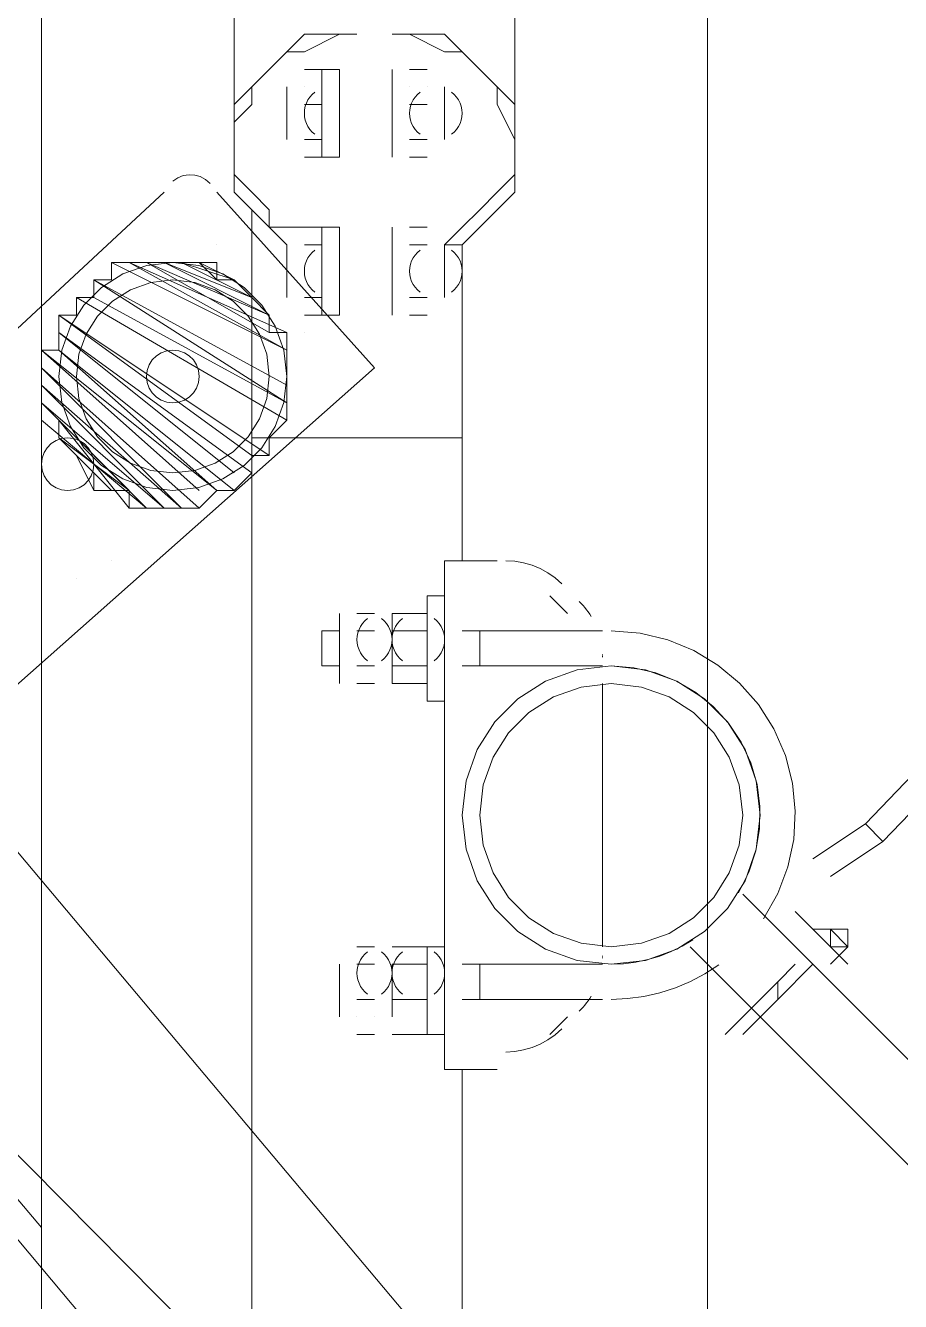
# Paper-space layout 'Scan Locations' of a CAD drawing. Header units: millimetres. Extents: x 5 to 415, y 5 to 292.
# Drawn here: x 58.734 to 61.828, y 70.022 to 74.531 of the extents above; entities that cross this region are included whole.
import ezdxf

# ---------------------------------------------------------------- set-up
doc = ezdxf.new("R2010")
doc.units = ezdxf.units.MM
doc.layers.add('EXISTING', color=7, linetype='Continuous')
doc.layers.add('PROPOSED', color=7, linetype='Continuous')

# ---------------------------------------------------------------- blocks, each defined once
blk = doc.blocks.new('SHEET_03')
at = {"layer": 'EXISTING', "color": 254, "linetype": 'Continuous', "lineweight": 13}
for p, q in [((59.038, 73.694), (59.658, 73.384)), ((59.658, 73.384), (59.1, 73.694)), ((59.1, 73.694), (59.658, 73.384)), ((59.1, 73.694), (59.658, 73.446)), ((59.658, 73.446), (59.1, 73.694)), ((59.596, 73.446), (59.162, 73.694)), ((59.162, 73.694), (59.596, 73.446)), ((59.596, 73.508), (59.162, 73.694)), ((59.162, 73.694), (59.596, 73.508)), ((59.596, 73.508), (59.224, 73.694)), ((59.224, 73.694), (59.596, 73.508)), ((59.534, 73.57), (59.224, 73.694)), ((59.224, 73.694), (59.534, 73.57)), ((59.534, 73.57), (59.286, 73.694)), ((59.286, 73.694), (59.472, 73.632)), ((59.472, 73.632), (59.286, 73.694)), ((59.472, 73.632), (59.348, 73.694)), ((59.348, 73.694), (59.41, 73.632)), ((59.41, 73.632), (59.348, 73.694)), ((59.658, 73.198), (58.976, 73.632)), ((58.976, 73.632), (59.658, 73.26)), ((59.658, 73.26), (58.976, 73.632)), ((59.658, 73.136), (58.914, 73.57)), ((58.914, 73.57), (59.658, 73.136)), ((59.658, 73.198), (58.976, 73.57)), ((58.976, 73.57), (59.658, 73.198)), ((59.534, 73.012), (58.852, 73.508)), ((58.852, 73.508), (59.596, 73.012)), ((59.596, 73.012), (58.852, 73.508)), ((59.472, 72.95), (58.852, 73.446)), ((58.852, 73.446), (59.534, 72.95)), ((59.534, 72.95), (58.852, 73.446)), ((59.348, 72.888), (58.79, 73.384)), ((58.79, 73.384), (59.41, 72.888)), ((59.41, 72.888), (58.79, 73.384)), ((59.41, 72.888), (58.852, 73.384)), ((58.852, 73.384), (59.472, 72.888)), ((59.472, 72.888), (58.852, 73.384)), ((59.286, 72.826), (58.79, 73.322)), ((58.79, 73.322), (59.286, 72.826)), ((58.79, 73.322), (59.348, 72.826)), ((59.348, 72.826), (58.79, 73.322)), ((58.79, 73.26), (59.224, 72.826)), ((59.224, 72.826), (58.79, 73.26)), ((58.79, 73.26), (59.286, 72.826)), ((59.162, 72.826), (58.79, 73.198)), ((58.79, 73.198), (59.224, 72.826)), ((59.224, 72.826), (58.79, 73.198)), ((59.162, 72.826), (58.79, 73.136)), ((59.1, 72.888), (58.852, 73.136)), ((58.852, 73.136), (59.1, 72.826)), ((59.1, 72.826), (58.852, 73.136)), ((58.852, 73.136), (59.162, 72.826)), ((59.038, 72.888), (58.852, 73.074)), ((58.852, 73.074), (59.038, 72.888)), ((58.852, 73.074), (59.1, 72.888)), ((58.976, 72.95), (58.914, 73.012)), ((58.914, 73.012), (58.976, 72.888)), ((58.976, 72.888), (58.914, 73.012)), ((58.914, 73.012), (59.038, 72.888)), ((64.618, 64.58), (57.736, 72.764)), ((57.054, 72.206), (64.618, 64.58)), ((63.936, 64.022), (57.054, 72.206))]:
    blk.add_line(p, q, dxfattribs=at)
at = {"layer": 'PROPOSED', "color": 250, "linetype": 'Continuous', "lineweight": 13}
for p, q in [((58.79, 68.982), (58.79, 113.436)), ((61.146, 68.982), (61.146, 113.436)), ((59.472, 74.128), (59.472, 87.024)), ((60.464, 74.128), (60.464, 85.66)), ((59.658, 74.438), (59.72, 74.5)), ((59.72, 74.5), (59.844, 74.5)), ((59.72, 74.438), (59.844, 74.5)), ((59.844, 74.5), (59.906, 74.5)), ((60.03, 74.5), (60.092, 74.5)), ((60.092, 74.5), (60.216, 74.5)), ((60.092, 74.5), (60.216, 74.438)), ((60.216, 74.5), (60.278, 74.438)), ((59.596, 74.376), (59.658, 74.438)), ((59.658, 74.438), (59.72, 74.438)), ((60.216, 74.438), (60.278, 74.438)), ((60.278, 74.438), (60.34, 74.376)), ((59.534, 74.314), (59.596, 74.376)), ((59.72, 74.376), (59.782, 74.376)), ((59.782, 74.066), (59.782, 74.376)), ((59.782, 74.376), (59.844, 74.376)), ((59.782, 74.376), (59.782, 74.066)), ((59.844, 74.066), (59.844, 74.376)), ((60.03, 74.376), (60.03, 74.376)), ((60.03, 74.376), (60.03, 74.066)), ((60.03, 74.066), (60.03, 74.376)), ((60.092, 74.376), (60.154, 74.376)), ((60.34, 74.376), (60.402, 74.314)), ((59.472, 74.252), (59.534, 74.314)), ((59.534, 74.252), (59.534, 74.314)), ((59.658, 74.128), (59.658, 74.314)), ((59.72, 74.314), (59.72, 74.314)), ((60.03, 74.128), (60.03, 74.314)), ((60.092, 74.314), (60.092, 74.314)), ((60.154, 74.314), (60.154, 74.314)), ((60.216, 74.314), (60.216, 74.128)), ((60.402, 74.314), (60.464, 74.252)), ((60.402, 74.314), (60.402, 74.252)), ((59.7273, 74.2571), (59.7233, 74.2455)), ((59.7327, 74.268), (59.7273, 74.2571)), ((59.7396, 74.2781), (59.7327, 74.268)), ((59.7478, 74.2873), (59.7396, 74.2781)), ((59.7572, 74.2954), (59.7478, 74.2873)), ((60.0993, 74.2571), (60.0953, 74.2455)), ((60.1047, 74.268), (60.0993, 74.2571)), ((60.1116, 74.2781), (60.1047, 74.268)), ((60.1198, 74.2873), (60.1116, 74.2781)), ((60.1292, 74.2954), (60.1198, 74.2873)), ((60.2502, 74.2873), (60.2408, 74.2954)), ((60.2584, 74.2781), (60.2502, 74.2873)), ((60.2653, 74.268), (60.2584, 74.2781)), ((60.2707, 74.2571), (60.2653, 74.268)), ((60.2747, 74.2455), (60.2707, 74.2571)), ((59.472, 74.19), (59.472, 74.252)), ((59.472, 74.19), (59.534, 74.252)), ((59.72, 74.252), (59.782, 74.252)), ((59.7208, 74.2334), (59.72, 74.221)), ((59.72, 74.221), (59.7208, 74.2086)), ((59.7233, 74.2455), (59.7208, 74.2334)), ((60.092, 74.252), (60.154, 74.252)), ((60.0928, 74.2334), (60.092, 74.221)), ((60.092, 74.221), (60.0928, 74.2086)), ((60.0953, 74.2455), (60.0928, 74.2334)), ((60.216, 74.252), (60.216, 74.252)), ((60.216, 74.128), (60.216, 74.252)), ((60.216, 74.252), (60.216, 74.128)), ((60.2772, 74.2334), (60.2747, 74.2455)), ((60.278, 74.221), (60.2772, 74.2334)), ((60.2772, 74.2086), (60.278, 74.221)), ((60.402, 74.252), (60.464, 74.128)), ((60.464, 74.252), (60.464, 74.19)), ((59.472, 74.128), (59.472, 74.19)), ((59.7208, 74.2086), (59.7233, 74.1965)), ((59.7233, 74.1965), (59.7273, 74.185)), ((59.7273, 74.185), (59.7327, 74.174)), ((59.7327, 74.174), (59.7396, 74.1639)), ((60.0928, 74.2086), (60.0953, 74.1965)), ((60.0953, 74.1965), (60.0993, 74.185)), ((60.0993, 74.185), (60.1047, 74.174)), ((60.1047, 74.174), (60.1116, 74.1639)), ((60.2584, 74.1639), (60.2653, 74.174)), ((60.2653, 74.174), (60.2707, 74.185)), ((60.2707, 74.185), (60.2747, 74.1965)), ((60.2747, 74.1965), (60.2772, 74.2086)), ((60.464, 74.19), (60.464, 74.128)), ((59.472, 74.004), (59.472, 74.128)), ((59.72, 74.128), (59.782, 74.128)), ((59.72, 74.128), (59.72, 74.128)), ((59.7396, 74.1639), (59.7478, 74.1547)), ((59.7478, 74.1547), (59.7572, 74.1466)), ((60.092, 74.128), (60.154, 74.128)), ((60.092, 74.128), (60.092, 74.128)), ((60.1116, 74.1639), (60.1198, 74.1547)), ((60.1198, 74.1547), (60.1292, 74.1466)), ((60.154, 74.128), (60.154, 74.128)), ((60.216, 74.128), (60.216, 74.128)), ((60.2408, 74.1466), (60.2502, 74.1547)), ((60.2502, 74.1547), (60.2584, 74.1639)), ((60.464, 74.128), (60.464, 74.066)), ((59.72, 74.066), (59.782, 74.066)), ((59.782, 74.066), (59.844, 74.066)), ((60.03, 74.066), (60.03, 74.066)), ((60.092, 74.066), (60.154, 74.066)), ((60.464, 74.066), (60.464, 73.942)), ((60.464, 74.066), (60.464, 74.004)), ((59.2727, 73.9928), (59.2552, 73.9805)), ((59.292, 74.0006), (59.2727, 73.9928)), ((59.3122, 74.0039), (59.292, 74.0006)), ((59.3325, 74.0027), (59.3122, 74.0039)), ((59.3522, 73.9971), (59.3325, 74.0027)), ((59.3705, 73.9871), (59.3522, 73.9971)), ((59.3865, 73.9728), (59.3705, 73.9871)), ((59.472, 73.942), (59.472, 74.004)), ((59.534, 73.942), (59.472, 74.004)), ((60.464, 74.004), (60.402, 73.942)), ((58.356, 73.136), (59.224, 73.942)), ((59.968, 73.322), (59.41, 73.942)), ((59.534, 73.88), (59.472, 73.942)), ((59.596, 73.88), (59.534, 73.942)), ((60.402, 73.942), (60.34, 73.88)), ((60.464, 73.942), (60.402, 73.88)), ((59.596, 73.818), (59.534, 73.88)), ((59.534, 73.074), (59.534, 73.88)), ((59.596, 73.818), (59.596, 73.88)), ((60.34, 73.88), (60.278, 73.818)), ((60.402, 73.88), (60.34, 73.818)), ((59.658, 73.756), (59.596, 73.818)), ((59.72, 73.818), (59.596, 73.818)), ((59.72, 73.818), (59.782, 73.818)), ((59.782, 73.508), (59.782, 73.818)), ((59.782, 73.818), (59.844, 73.818)), ((59.782, 73.818), (59.782, 73.508)), ((59.844, 73.508), (59.844, 73.818)), ((60.03, 73.818), (60.03, 73.818)), ((60.03, 73.818), (60.03, 73.508)), ((60.03, 73.508), (60.03, 73.818)), ((60.092, 73.818), (60.154, 73.818)), ((60.278, 73.818), (60.216, 73.756)), ((60.34, 73.818), (60.278, 73.756)), ((59.41, 73.756), (59.41, 73.756)), ((59.658, 73.57), (59.658, 73.756)), ((59.72, 73.756), (59.782, 73.756)), ((59.72, 73.756), (59.72, 73.756)), ((59.7396, 73.7201), (59.7327, 73.71)), ((59.7478, 73.7293), (59.7396, 73.7201)), ((59.7572, 73.7374), (59.7478, 73.7293)), ((60.03, 73.57), (60.03, 73.756)), ((60.092, 73.756), (60.154, 73.756)), ((60.092, 73.756), (60.092, 73.756)), ((60.1116, 73.7201), (60.1047, 73.71)), ((60.1198, 73.7293), (60.1116, 73.7201)), ((60.1292, 73.7374), (60.1198, 73.7293)), ((60.154, 73.756), (60.154, 73.756)), ((60.278, 73.756), (60.216, 73.756)), ((60.216, 73.756), (60.216, 73.756)), ((60.216, 73.756), (60.216, 73.57)), ((60.216, 73.57), (60.216, 73.756)), ((60.216, 73.756), (60.216, 73.694)), ((60.2502, 73.7293), (60.2408, 73.7374)), ((60.2584, 73.7201), (60.2502, 73.7293)), ((60.2653, 73.71), (60.2584, 73.7201)), ((60.278, 73.756), (60.278, 73.074)), ((59.038, 73.632), (59.038, 73.694)), ((59.038, 73.694), (59.1, 73.694)), ((59.1626, 73.6834), (59.0778, 73.6531)), ((59.1, 73.694), (59.162, 73.694)), ((59.162, 73.694), (59.224, 73.694)), ((59.255, 73.694), (59.1626, 73.6834)), ((59.224, 73.694), (59.286, 73.694)), ((59.3474, 73.6834), (59.255, 73.694)), ((59.286, 73.694), (59.348, 73.694)), ((59.4322, 73.6531), (59.3474, 73.6834)), ((59.348, 73.694), (59.41, 73.694)), ((59.41, 73.694), (59.41, 73.632)), ((59.7208, 73.6754), (59.72, 73.663)), ((59.7233, 73.6875), (59.7208, 73.6754)), ((59.7273, 73.699), (59.7233, 73.6875)), ((59.7327, 73.71), (59.7273, 73.699)), ((60.0928, 73.6754), (60.092, 73.663)), ((60.0953, 73.6875), (60.0928, 73.6754)), ((60.0993, 73.699), (60.0953, 73.6875)), ((60.1047, 73.71), (60.0993, 73.699)), ((60.216, 73.694), (60.216, 73.694)), ((60.216, 73.694), (60.216, 73.632)), ((60.2707, 73.699), (60.2653, 73.71)), ((60.2747, 73.6875), (60.2707, 73.699)), ((60.2772, 73.6754), (60.2747, 73.6875)), ((60.278, 73.663), (60.2772, 73.6754)), ((58.976, 73.57), (58.976, 73.632)), ((58.976, 73.632), (59.038, 73.632)), ((59.0778, 73.6531), (59.003, 73.6055)), ((59.255, 73.632), (59.1768, 73.623)), ((59.3332, 73.623), (59.255, 73.632)), ((59.41, 73.632), (59.472, 73.632)), ((59.5071, 73.6055), (59.4322, 73.6531)), ((59.472, 73.632), (59.534, 73.57)), ((59.72, 73.663), (59.7208, 73.6506)), ((59.7208, 73.6506), (59.7233, 73.6385)), ((59.7233, 73.6385), (59.7273, 73.627)), ((59.7273, 73.627), (59.7327, 73.616)), ((60.092, 73.663), (60.0928, 73.6506)), ((60.0928, 73.6506), (60.0953, 73.6385)), ((60.0953, 73.6385), (60.0993, 73.627)), ((60.0993, 73.627), (60.1047, 73.616)), ((60.216, 73.632), (60.216, 73.632)), ((60.216, 73.632), (60.216, 73.57)), ((60.2653, 73.616), (60.2707, 73.627)), ((60.2707, 73.627), (60.2747, 73.6385)), ((60.2747, 73.6385), (60.2772, 73.6506)), ((60.2772, 73.6506), (60.278, 73.663)), ((59.003, 73.6055), (58.9405, 73.5431)), ((59.105, 73.5973), (59.0417, 73.5571)), ((59.1768, 73.623), (59.105, 73.5973)), ((59.405, 73.5973), (59.3332, 73.623)), ((59.4683, 73.5571), (59.405, 73.5973)), ((59.5695, 73.5431), (59.5071, 73.6055)), ((59.7327, 73.616), (59.7396, 73.6059)), ((59.7396, 73.6059), (59.7478, 73.5967)), ((59.7478, 73.5967), (59.7572, 73.5886)), ((60.1047, 73.616), (60.1116, 73.6059)), ((60.1116, 73.6059), (60.1198, 73.5967)), ((60.1198, 73.5967), (60.1292, 73.5886)), ((60.2408, 73.5886), (60.2502, 73.5967)), ((60.2502, 73.5967), (60.2584, 73.6059)), ((60.2584, 73.6059), (60.2653, 73.616)), ((58.9405, 73.5431), (58.893, 73.4683)), ((58.914, 73.508), (58.914, 73.57)), ((58.914, 73.57), (58.976, 73.57)), ((59.0417, 73.5571), (58.9889, 73.5043)), ((59.5211, 73.5043), (59.4683, 73.5571)), ((59.534, 73.57), (59.596, 73.508)), ((59.617, 73.4683), (59.5695, 73.5431)), ((59.72, 73.57), (59.782, 73.57)), ((59.72, 73.57), (59.72, 73.57)), ((60.092, 73.57), (60.154, 73.57)), ((60.092, 73.57), (60.092, 73.57)), ((60.154, 73.57), (60.154, 73.57)), ((60.216, 73.57), (60.216, 73.57)), ((58.852, 73.446), (58.852, 73.508)), ((58.852, 73.508), (58.914, 73.508)), ((58.9889, 73.5043), (58.9487, 73.441)), ((59.5613, 73.441), (59.5211, 73.5043)), ((59.596, 73.508), (59.596, 73.446)), ((59.72, 73.508), (59.782, 73.508)), ((59.782, 73.508), (59.844, 73.508)), ((60.03, 73.508), (60.03, 73.508)), ((60.092, 73.508), (60.154, 73.508)), ((58.852, 73.384), (58.852, 73.446)), ((58.893, 73.4683), (58.8627, 73.3834)), ((59.596, 73.446), (59.658, 73.446)), ((59.6474, 73.3834), (59.617, 73.4683)), ((59.658, 73.446), (59.658, 73.384)), ((59.72, 73.446), (59.72, 73.446)), ((58.9487, 73.441), (58.923, 73.3692)), ((59.587, 73.3692), (59.5613, 73.441)), ((58.79, 73.322), (58.79, 73.384)), ((58.79, 73.384), (58.852, 73.384)), ((58.8627, 73.3834), (58.852, 73.291)), ((58.923, 73.3692), (58.914, 73.291)), ((59.1968, 73.3636), (59.1824, 73.3492)), ((59.2141, 73.3746), (59.1968, 73.3636)), ((59.2337, 73.3816), (59.2141, 73.3746)), ((59.255, 73.384), (59.2337, 73.3816)), ((59.2763, 73.3816), (59.255, 73.384)), ((59.2959, 73.3746), (59.2763, 73.3816)), ((59.3132, 73.3636), (59.2959, 73.3746)), ((59.3276, 73.3492), (59.3132, 73.3636)), ((59.596, 73.291), (59.587, 73.3692)), ((59.658, 73.291), (59.6474, 73.3834)), ((59.658, 73.384), (59.658, 73.322)), ((57.798, 71.4), (59.968, 73.322)), ((58.79, 73.26), (58.79, 73.322)), ((59.1645, 73.3123), (59.162, 73.291)), ((59.1715, 73.3319), (59.1645, 73.3123)), ((59.1824, 73.3492), (59.1715, 73.3319)), ((59.3385, 73.3319), (59.3276, 73.3492)), ((59.3455, 73.3123), (59.3385, 73.3319)), ((59.348, 73.291), (59.3455, 73.3123)), ((59.658, 73.322), (59.658, 73.26)), ((58.852, 73.291), (58.8627, 73.1986)), ((58.914, 73.291), (58.923, 73.2128)), ((59.162, 73.291), (59.1645, 73.2697)), ((59.1645, 73.2697), (59.1715, 73.2501)), ((59.3385, 73.2501), (59.3455, 73.2697)), ((59.3455, 73.2697), (59.348, 73.291)), ((59.587, 73.2128), (59.596, 73.291)), ((59.6474, 73.1986), (59.658, 73.291)), ((58.79, 73.26), (58.79, 73.26)), ((58.79, 73.198), (58.79, 73.26)), ((59.1715, 73.2501), (59.1824, 73.2328)), ((59.1824, 73.2328), (59.1968, 73.2184)), ((59.1968, 73.2184), (59.2141, 73.2075)), ((59.2959, 73.2075), (59.3132, 73.2184)), ((59.3132, 73.2184), (59.3276, 73.2328)), ((59.3276, 73.2328), (59.3385, 73.2501)), ((59.658, 73.26), (59.658, 73.198)), ((58.852, 73.136), (58.79, 73.198)), ((58.8627, 73.1986), (58.893, 73.1138)), ((58.923, 73.2128), (58.9487, 73.141)), ((59.2141, 73.2075), (59.2337, 73.2005)), ((59.2337, 73.2005), (59.255, 73.198)), ((59.255, 73.198), (59.2763, 73.2005)), ((59.2763, 73.2005), (59.2959, 73.2075)), ((59.5613, 73.141), (59.587, 73.2128)), ((59.617, 73.1138), (59.6474, 73.1986)), ((59.658, 73.198), (59.658, 73.136)), ((63.13, 73.198), (61.704, 71.71)), ((58.852, 73.074), (58.852, 73.136)), ((58.9487, 73.141), (58.9889, 73.0777)), ((59.5211, 73.0777), (59.5613, 73.141)), ((59.658, 73.136), (59.596, 73.074)), ((61.766, 71.648), (63.192, 73.136)), ((58.893, 73.1138), (58.9405, 73.0389)), ((59.5695, 73.0389), (59.617, 73.1138)), ((58.8104, 73.0392), (58.7995, 73.0219)), ((58.8248, 73.0536), (58.8104, 73.0392)), ((58.8421, 73.0646), (58.8248, 73.0536)), ((58.8617, 73.0716), (58.8421, 73.0646)), ((58.914, 73.012), (58.852, 73.074)), ((58.883, 73.074), (58.8617, 73.0716)), ((58.9043, 73.0716), (58.883, 73.074)), ((58.9239, 73.0646), (58.9043, 73.0716)), ((58.9412, 73.0536), (58.9239, 73.0646)), ((58.9405, 73.0389), (59.003, 72.9765)), ((58.9556, 73.0392), (58.9412, 73.0536)), ((58.9665, 73.0219), (58.9556, 73.0392)), ((58.9889, 73.0777), (59.0417, 73.0249)), ((59.4683, 73.0249), (59.5211, 73.0777)), ((59.5071, 72.9765), (59.5695, 73.0389)), ((59.534, 69.044), (59.534, 73.074)), ((59.534, 73.074), (60.278, 73.074)), ((60.278, 73.074), (59.534, 73.074)), ((59.596, 73.074), (59.596, 73.012)), ((60.278, 73.074), (60.278, 72.64)), ((58.7925, 73.0023), (58.79, 72.981)), ((58.7995, 73.0219), (58.7925, 73.0023)), ((58.9735, 73.0023), (58.9665, 73.0219)), ((58.976, 72.981), (58.9735, 73.0023)), ((59.0417, 73.0249), (59.105, 72.9846)), ((59.405, 72.9846), (59.4683, 73.0249)), ((59.596, 73.012), (59.534, 73.012)), ((59.534, 73.012), (59.534, 72.95)), ((58.79, 72.981), (58.7925, 72.9597)), ((58.7925, 72.9597), (58.7995, 72.9401)), ((58.9665, 72.9401), (58.9735, 72.9597)), ((58.9735, 72.9597), (58.976, 72.981)), ((58.976, 72.888), (58.976, 72.95)), ((59.003, 72.9765), (59.0778, 72.929)), ((59.105, 72.9846), (59.1768, 72.959)), ((59.1768, 72.959), (59.255, 72.95)), ((59.255, 72.95), (59.3332, 72.959)), ((59.3332, 72.959), (59.405, 72.9846)), ((59.4322, 72.929), (59.5071, 72.9765)), ((59.534, 72.95), (59.472, 72.888)), ((58.7995, 72.9401), (58.8104, 72.9228)), ((58.8104, 72.9228), (58.8248, 72.9084)), ((58.8248, 72.9084), (58.8421, 72.8975)), ((58.9239, 72.8975), (58.9412, 72.9084)), ((58.9412, 72.9084), (58.9556, 72.9228)), ((58.9556, 72.9228), (58.9665, 72.9401)), ((59.0778, 72.929), (59.1626, 72.8986)), ((59.3474, 72.8986), (59.4322, 72.929)), ((58.8421, 72.8975), (58.8617, 72.8905)), ((58.8617, 72.8905), (58.883, 72.888)), ((58.883, 72.888), (58.9043, 72.8905)), ((58.9043, 72.8905), (58.9239, 72.8975)), ((59.038, 72.888), (58.976, 72.888)), ((59.1, 72.888), (59.038, 72.888)), ((59.1, 72.826), (59.1, 72.888)), ((59.1626, 72.8986), (59.255, 72.888)), ((59.255, 72.888), (59.3474, 72.8986)), ((59.41, 72.888), (59.348, 72.826)), ((59.472, 72.888), (59.41, 72.888)), ((59.162, 72.826), (59.1, 72.826)), ((59.224, 72.826), (59.162, 72.826)), ((59.286, 72.826), (59.224, 72.826)), ((59.348, 72.826), (59.286, 72.826)), ((59.038, 72.64), (59.038, 72.64)), ((60.278, 72.64), (60.216, 72.64)), ((60.216, 72.64), (60.216, 70.842)), ((60.402, 72.64), (60.278, 72.64)), ((60.4645, 72.6382), (60.433, 72.64)), ((60.4953, 72.6329), (60.4645, 72.6382)), ((60.5252, 72.6243), (60.4953, 72.6329)), ((60.554, 72.6124), (60.5252, 72.6243)), ((60.5812, 72.5974), (60.554, 72.6124)), ((60.6068, 72.5793), (60.5812, 72.5974)), ((58.914, 72.578), (58.914, 72.578)), ((60.6303, 72.5583), (60.6068, 72.5793)), ((60.216, 72.516), (60.154, 72.516)), ((60.154, 72.516), (60.154, 72.144)), ((60.216, 72.144), (60.216, 72.516)), ((60.65, 72.454), (60.588, 72.516)), ((59.844, 72.454), (59.844, 72.206)), ((59.968, 72.454), (59.906, 72.454)), ((59.906, 72.454), (59.906, 72.454)), ((59.968, 72.454), (59.968, 72.454)), ((60.03, 72.454), (60.03, 72.206)), ((60.03, 72.454), (60.154, 72.454)), ((60.03, 72.454), (60.03, 72.454)), ((60.154, 72.454), (60.154, 72.206)), ((60.154, 72.454), (60.154, 72.454)), ((60.6991, 72.4892), (60.6923, 72.4963)), ((60.7056, 72.482), (60.6991, 72.4892)), ((60.7119, 72.4745), (60.7056, 72.482)), ((60.7179, 72.4668), (60.7119, 72.4745)), ((60.7237, 72.4589), (60.7179, 72.4668)), ((60.7291, 72.4508), (60.7237, 72.4589)), ((59.9187, 72.408), (59.9133, 72.3971)), ((59.9256, 72.4181), (59.9187, 72.408)), ((59.9338, 72.4273), (59.9256, 72.4181)), ((59.9432, 72.4354), (59.9338, 72.4273)), ((60.0022, 72.4273), (59.9928, 72.4354)), ((60.0104, 72.4181), (60.0022, 72.4273)), ((60.0173, 72.408), (60.0104, 72.4181)), ((60.0227, 72.3971), (60.0173, 72.408)), ((60.0427, 72.408), (60.0373, 72.3971)), ((60.0496, 72.4181), (60.0427, 72.408)), ((60.0578, 72.4273), (60.0496, 72.4181)), ((60.0672, 72.4354), (60.0578, 72.4273)), ((60.1882, 72.4273), (60.1788, 72.4354)), ((60.1964, 72.4181), (60.1882, 72.4273)), ((60.2033, 72.408), (60.1964, 72.4181)), ((60.2087, 72.3971), (60.2033, 72.408)), ((60.7343, 72.4425), (60.7291, 72.4508)), ((59.782, 72.268), (59.782, 72.392)), ((59.782, 72.392), (59.844, 72.392)), ((59.844, 72.392), (59.844, 72.392)), ((59.844, 72.392), (59.844, 72.268)), ((59.844, 72.268), (59.844, 72.392)), ((59.968, 72.392), (59.906, 72.392)), ((59.9068, 72.3734), (59.906, 72.361)), ((59.9093, 72.3855), (59.9068, 72.3734)), ((59.9133, 72.3971), (59.9093, 72.3855)), ((60.0267, 72.3855), (60.0227, 72.3971)), ((60.0292, 72.3734), (60.0267, 72.3855)), ((60.03, 72.361), (60.0292, 72.3734)), ((60.154, 72.392), (60.03, 72.392)), ((60.0308, 72.3734), (60.03, 72.361)), ((60.0333, 72.3855), (60.0308, 72.3734)), ((60.0373, 72.3971), (60.0333, 72.3855)), ((60.2127, 72.3855), (60.2087, 72.3971)), ((60.2152, 72.3734), (60.2127, 72.3855)), ((60.216, 72.361), (60.2152, 72.3734)), ((60.34, 72.392), (60.278, 72.392)), ((60.34, 72.268), (60.34, 72.392)), ((60.774, 72.392), (60.34, 72.392)), ((60.9069, 72.384), (60.805, 72.392)), ((61.0048, 72.3606), (60.9069, 72.384)), ((59.906, 72.361), (59.9068, 72.3486)), ((59.9068, 72.3486), (59.9093, 72.3365)), ((59.9093, 72.3365), (59.9133, 72.325)), ((59.9133, 72.325), (59.9187, 72.314)), ((60.0173, 72.314), (60.0227, 72.325)), ((60.0227, 72.325), (60.0267, 72.3365)), ((60.0267, 72.3365), (60.0292, 72.3486)), ((60.0292, 72.3486), (60.03, 72.361)), ((60.03, 72.361), (60.0308, 72.3486)), ((60.0308, 72.3486), (60.0333, 72.3365)), ((60.0333, 72.3365), (60.0373, 72.325)), ((60.0373, 72.325), (60.0427, 72.314)), ((60.2033, 72.314), (60.2087, 72.325)), ((60.2087, 72.325), (60.2127, 72.3365)), ((60.2127, 72.3365), (60.2152, 72.3486)), ((60.2152, 72.3486), (60.216, 72.361)), ((61.0972, 72.3227), (61.0048, 72.3606)), ((61.1825, 72.2714), (61.0972, 72.3227)), ((59.9187, 72.314), (59.9256, 72.3039)), ((59.9256, 72.3039), (59.9338, 72.2947)), ((59.9338, 72.2947), (59.9432, 72.2866)), ((59.9928, 72.2866), (60.0022, 72.2947)), ((60.0022, 72.2947), (60.0104, 72.3039)), ((60.0104, 72.3039), (60.0173, 72.314)), ((60.0427, 72.314), (60.0496, 72.3039)), ((60.0496, 72.3039), (60.0578, 72.2947)), ((60.0578, 72.2947), (60.0672, 72.2866)), ((60.1788, 72.2866), (60.1882, 72.2947)), ((60.1882, 72.2947), (60.1964, 72.3039)), ((60.1964, 72.3039), (60.2033, 72.314)), ((60.7739, 72.3072), (60.7738, 72.3086)), ((60.774, 72.3031), (60.7739, 72.3045)), ((60.774, 72.3018), (60.774, 72.3031)), ((60.774, 72.299), (60.774, 72.3004)), ((61.2592, 72.2074), (61.1825, 72.2714)), ((58.79, 70.284), (57.116, 72.268)), ((59.844, 72.268), (59.782, 72.268)), ((59.844, 72.268), (59.844, 72.268)), ((59.968, 72.268), (59.906, 72.268)), ((60.154, 72.268), (60.03, 72.268)), ((60.278, 72.268), (60.34, 72.268)), ((60.34, 72.268), (60.774, 72.268)), ((60.6842, 72.2541), (60.5732, 72.2144)), ((60.805, 72.268), (60.6842, 72.2541)), ((60.774, 72.268), (60.774, 72.268)), ((60.9258, 72.2541), (60.805, 72.268)), ((60.8855, 72.2618), (60.805, 72.268)), ((60.9631, 72.2438), (60.8855, 72.2618)), ((61.0368, 72.2144), (60.9258, 72.2541)), ((61.0364, 72.2145), (60.9631, 72.2438)), ((59.968, 72.206), (59.906, 72.206)), ((59.906, 72.206), (59.906, 72.206)), ((59.968, 72.206), (59.968, 72.206)), ((60.154, 72.206), (60.03, 72.206)), ((60.03, 72.206), (60.03, 72.206)), ((60.154, 72.206), (60.154, 72.206)), ((60.5732, 72.2144), (60.4754, 72.1522)), ((60.6984, 72.1937), (60.6005, 72.1587)), ((60.805, 72.206), (60.6984, 72.1937)), ((60.774, 71.276), (60.774, 72.206)), ((60.9116, 72.1937), (60.805, 72.206)), ((61.0095, 72.1587), (60.9116, 72.1937)), ((61.1044, 72.1747), (61.0364, 72.2145)), ((61.1346, 72.1522), (61.0368, 72.2144)), ((61.3257, 72.1318), (61.2592, 72.2074)), ((60.216, 72.144), (60.154, 72.144)), ((60.4754, 72.1522), (60.3938, 72.0706)), ((60.6005, 72.1587), (60.5142, 72.1039)), ((61.0958, 72.1039), (61.0095, 72.1587)), ((61.1659, 72.1251), (61.1044, 72.1747)), ((61.2162, 72.0706), (61.1346, 72.1522)), ((60.5142, 72.1039), (60.4422, 72.0318)), ((61.1679, 72.0318), (61.0958, 72.1039)), ((61.2196, 72.0663), (61.1659, 72.1251)), ((61.3804, 72.0455), (61.3257, 72.1318)), ((60.3938, 72.0706), (60.3316, 71.9728)), ((61.2784, 71.9728), (61.2162, 72.0706)), ((61.2645, 71.9991), (61.2196, 72.0663)), ((60.4422, 72.0318), (60.3873, 71.9455)), ((61.2227, 71.9455), (61.1679, 72.0318)), ((61.421, 71.9517), (61.3804, 72.0455)), ((60.3316, 71.9728), (60.2919, 71.8618)), ((61.2985, 71.9259), (61.2645, 71.9991)), ((61.3181, 71.8618), (61.2784, 71.9728)), ((60.3873, 71.9455), (60.3523, 71.8476)), ((61.2577, 71.8476), (61.2227, 71.9455)), ((61.3207, 71.8494), (61.2985, 71.9259)), ((61.4461, 71.8542), (61.421, 71.9517)), ((60.2919, 71.8618), (60.278, 71.741)), ((60.3523, 71.8476), (60.34, 71.741)), ((61.27, 71.741), (61.2577, 71.8476)), ((61.332, 71.741), (61.3181, 71.8618)), ((61.3311, 71.7711), (61.3207, 71.8494)), ((61.4559, 71.7548), (61.4461, 71.8542)), ((60.278, 71.741), (60.2919, 71.6202)), ((60.34, 71.741), (60.3523, 71.6344)), ((61.2577, 71.6344), (61.27, 71.741)), ((61.3181, 71.6202), (61.332, 71.741)), ((61.3298, 71.6924), (61.3311, 71.7711)), ((61.4503, 71.6554), (61.4559, 71.7548)), ((61.3166, 71.6145), (61.3298, 71.6924)), ((61.704, 71.71), (61.518, 71.586)), ((61.766, 71.648), (61.704, 71.71)), ((61.4297, 71.5577), (61.4503, 71.6554)), ((61.58, 71.524), (61.766, 71.648)), ((60.2919, 71.6202), (60.3316, 71.5092)), ((60.3523, 71.6344), (60.3873, 71.5365)), ((61.2227, 71.5365), (61.2577, 71.6344)), ((61.2784, 71.5092), (61.3181, 71.6202)), ((61.2917, 71.5389), (61.3166, 71.6145)), ((61.3939, 71.4635), (61.4297, 71.5577)), ((60.3316, 71.5092), (60.3938, 71.4114)), ((60.3873, 71.5365), (60.4422, 71.4502)), ((61.1679, 71.4502), (61.2227, 71.5365)), ((61.2162, 71.4114), (61.2784, 71.5092)), ((61.2551, 71.4669), (61.2917, 71.5389)), ((61.27, 71.462), (63.75, 68.982)), ((61.3432, 71.3748), (61.3939, 71.4635)), ((60.4422, 71.4502), (60.5142, 71.3782)), ((61.0958, 71.3782), (61.1679, 71.4502)), ((60.3938, 71.4114), (60.4754, 71.3298)), ((60.5142, 71.3782), (60.6005, 71.3233)), ((61.0095, 71.3233), (61.0958, 71.3782)), ((61.1346, 71.3298), (61.2162, 71.4114)), ((61.642, 71.214), (61.456, 71.4)), ((60.4754, 71.3298), (60.5732, 71.2676)), ((61.0368, 71.2676), (61.1346, 71.3298)), ((61.58, 71.152), (61.394, 71.338)), ((61.518, 71.338), (61.518, 71.338)), ((61.58, 71.338), (61.518, 71.338)), ((61.518, 71.338), (61.58, 71.338)), ((61.58, 71.338), (61.58, 71.338)), ((61.58, 71.338), (61.642, 71.276)), ((61.58, 71.276), (61.58, 71.338)), ((61.58, 71.338), (61.58, 71.276)), ((61.642, 71.338), (61.58, 71.338)), ((61.58, 71.338), (61.642, 71.338)), ((61.642, 71.276), (61.642, 71.338)), ((61.642, 71.338), (61.642, 71.338)), ((60.6005, 71.3233), (60.6984, 71.2883)), ((60.6984, 71.2883), (60.805, 71.276)), ((60.805, 71.276), (60.9116, 71.2883)), ((60.9116, 71.2883), (61.0095, 71.3233)), ((61.0564, 71.2778), (61.094, 71.3003)), ((59.968, 71.276), (59.906, 71.276)), ((59.9256, 71.2401), (59.9187, 71.23)), ((59.9338, 71.2493), (59.9256, 71.2401)), ((59.9432, 71.2574), (59.9338, 71.2493)), ((60.0022, 71.2493), (59.9928, 71.2574)), ((60.0104, 71.2401), (60.0022, 71.2493)), ((60.0173, 71.23), (60.0104, 71.2401)), ((60.154, 71.276), (60.03, 71.276)), ((60.0496, 71.2401), (60.0427, 71.23)), ((60.0578, 71.2493), (60.0496, 71.2401)), ((60.0672, 71.2574), (60.0578, 71.2493)), ((60.216, 71.276), (60.154, 71.276)), ((60.154, 70.966), (60.154, 71.276)), ((60.1882, 71.2493), (60.1788, 71.2574)), ((60.1964, 71.2401), (60.1882, 71.2493)), ((60.2033, 71.23), (60.1964, 71.2401)), ((60.216, 71.276), (60.216, 70.966)), ((60.5732, 71.2676), (60.6842, 71.2279)), ((60.7738, 71.2354), (60.7739, 71.2368)), ((60.7739, 71.2368), (60.7739, 71.2382)), ((60.774, 71.2423), (60.774, 71.2436)), ((60.774, 71.2409), (60.774, 71.2423)), ((60.9258, 71.2279), (61.0368, 71.2676)), ((60.9348, 71.2303), (60.9766, 71.2427)), ((60.9766, 71.2427), (61.0171, 71.2586)), ((61.0171, 71.2586), (61.0564, 71.2778)), ((63.564, 68.796), (61.084, 71.276)), ((61.58, 71.214), (61.642, 71.276)), ((61.642, 71.276), (61.58, 71.276)), ((61.58, 71.276), (61.58, 71.276)), ((61.642, 71.276), (61.642, 71.276)), ((59.844, 71.028), (59.844, 71.214)), ((59.844, 71.214), (59.844, 71.214)), ((59.844, 71.09), (59.844, 71.214)), ((59.844, 71.214), (59.844, 71.152)), ((59.968, 71.214), (59.906, 71.214)), ((59.906, 71.214), (59.906, 71.214)), ((59.9068, 71.1954), (59.906, 71.183)), ((59.9093, 71.2075), (59.9068, 71.1954)), ((59.9133, 71.219), (59.9093, 71.2075)), ((59.9187, 71.23), (59.9133, 71.219)), ((59.968, 71.214), (59.968, 71.214)), ((60.0227, 71.219), (60.0173, 71.23)), ((60.0267, 71.2075), (60.0227, 71.219)), ((60.0292, 71.1954), (60.0267, 71.2075)), ((60.03, 71.183), (60.0292, 71.1954)), ((60.03, 71.028), (60.03, 71.214)), ((60.154, 71.214), (60.03, 71.214)), ((60.03, 71.214), (60.03, 71.214)), ((60.0308, 71.1954), (60.03, 71.183)), ((60.0333, 71.2075), (60.0308, 71.1954)), ((60.0373, 71.219), (60.0333, 71.2075)), ((60.0427, 71.23), (60.0373, 71.219)), ((60.154, 71.028), (60.154, 71.214)), ((60.154, 71.214), (60.154, 71.214)), ((60.2087, 71.219), (60.2033, 71.23)), ((60.2127, 71.2075), (60.2087, 71.219)), ((60.2152, 71.1954), (60.2127, 71.2075)), ((60.216, 71.183), (60.2152, 71.1954)), ((60.34, 71.214), (60.278, 71.214)), ((60.34, 71.214), (60.34, 71.09)), ((60.774, 71.214), (60.34, 71.214)), ((60.6842, 71.2279), (60.805, 71.214)), ((60.774, 71.214), (60.774, 71.214)), ((60.805, 71.214), (60.9258, 71.2279)), ((60.805, 71.214), (60.8488, 71.2159)), ((60.8488, 71.2159), (60.8922, 71.2213)), ((60.8922, 71.2213), (60.9348, 71.2303)), ((61.1364, 71.1807), (61.1852, 71.2126)), ((61.456, 71.214), (61.394, 71.152)), ((61.394, 71.09), (61.518, 71.214)), ((59.844, 71.152), (59.844, 71.152)), ((59.844, 71.152), (59.844, 71.09)), ((59.906, 71.183), (59.9068, 71.1706)), ((59.9068, 71.1706), (59.9093, 71.1585)), ((59.9093, 71.1585), (59.9133, 71.147)), ((59.9133, 71.147), (59.9187, 71.136)), ((60.0173, 71.136), (60.0227, 71.147)), ((60.0227, 71.147), (60.0267, 71.1585)), ((60.0267, 71.1585), (60.0292, 71.1706)), ((60.0292, 71.1706), (60.03, 71.183)), ((60.03, 71.183), (60.0308, 71.1706)), ((60.0308, 71.1706), (60.0333, 71.1585)), ((60.0333, 71.1585), (60.0373, 71.147)), ((60.0373, 71.147), (60.0427, 71.136)), ((60.2033, 71.136), (60.2087, 71.147)), ((60.2087, 71.147), (60.2127, 71.1585)), ((60.2127, 71.1585), (60.2152, 71.1706)), ((60.2152, 71.1706), (60.216, 71.183)), ((61.032, 71.1309), (61.0853, 71.1534)), ((61.0853, 71.1534), (61.1364, 71.1807)), ((61.394, 71.152), (61.208, 70.966)), ((61.394, 71.152), (61.394, 71.09)), ((59.9187, 71.136), (59.9256, 71.1259)), ((59.9256, 71.1259), (59.9338, 71.1167)), ((59.9338, 71.1167), (59.9432, 71.1086)), ((59.9928, 71.1086), (60.0022, 71.1167)), ((60.0022, 71.1167), (60.0104, 71.1259)), ((60.0104, 71.1259), (60.0173, 71.136)), ((60.0427, 71.136), (60.0496, 71.1259)), ((60.0496, 71.1259), (60.0578, 71.1167)), ((60.0578, 71.1167), (60.0672, 71.1086)), ((60.1788, 71.1086), (60.1882, 71.1167)), ((60.1882, 71.1167), (60.1964, 71.1259)), ((60.1964, 71.1259), (60.2033, 71.136)), ((60.7291, 71.0933), (60.7343, 71.1016)), ((60.8632, 71.0926), (60.9207, 71.1004)), ((60.9207, 71.1004), (60.9771, 71.1131)), ((60.9771, 71.1131), (61.032, 71.1309)), ((59.844, 71.09), (59.844, 71.09)), ((59.968, 71.09), (59.906, 71.09)), ((60.154, 71.09), (60.03, 71.09)), ((60.278, 71.09), (60.34, 71.09)), ((60.34, 71.09), (60.774, 71.09)), ((60.6923, 71.0478), (60.6991, 71.0548)), ((60.6991, 71.0548), (60.7056, 71.062)), ((60.7056, 71.062), (60.7119, 71.0695)), ((60.7119, 71.0695), (60.7179, 71.0772)), ((60.7179, 71.0772), (60.7237, 71.0851)), ((60.7237, 71.0851), (60.7291, 71.0933)), ((60.805, 71.09), (60.8632, 71.0926)), ((61.27, 70.966), (61.394, 71.09)), ((59.906, 71.028), (59.906, 71.028)), ((59.968, 71.028), (59.968, 71.028)), ((60.03, 71.028), (60.03, 71.028)), ((60.154, 71.028), (60.154, 71.028)), ((60.588, 70.966), (60.65, 71.028)), ((59.968, 70.966), (59.906, 70.966)), ((60.154, 70.966), (60.03, 70.966)), ((60.216, 70.966), (60.154, 70.966)), ((60.5812, 70.9466), (60.6068, 70.9647)), ((60.6068, 70.9647), (60.6303, 70.9857)), ((61.27, 70.966), (61.27, 70.966)), ((60.4953, 70.9111), (60.5252, 70.9197)), ((60.5252, 70.9197), (60.554, 70.9316)), ((60.554, 70.9316), (60.5812, 70.9466)), ((60.433, 70.904), (60.4645, 70.9058)), ((60.4645, 70.9058), (60.4953, 70.9111)), ((60.216, 70.842), (60.278, 70.842)), ((60.278, 70.842), (60.402, 70.842)), ((60.278, 70.842), (60.278, 69.354))]:
    blk.add_line(p, q, dxfattribs=at)

psp = doc.layouts.new('Scan Locations')

# ---------------------------------------------------------------- block references
psp.add_blockref('SHEET_03', (0, 0))

doc.saveas('drawing.dxf')
